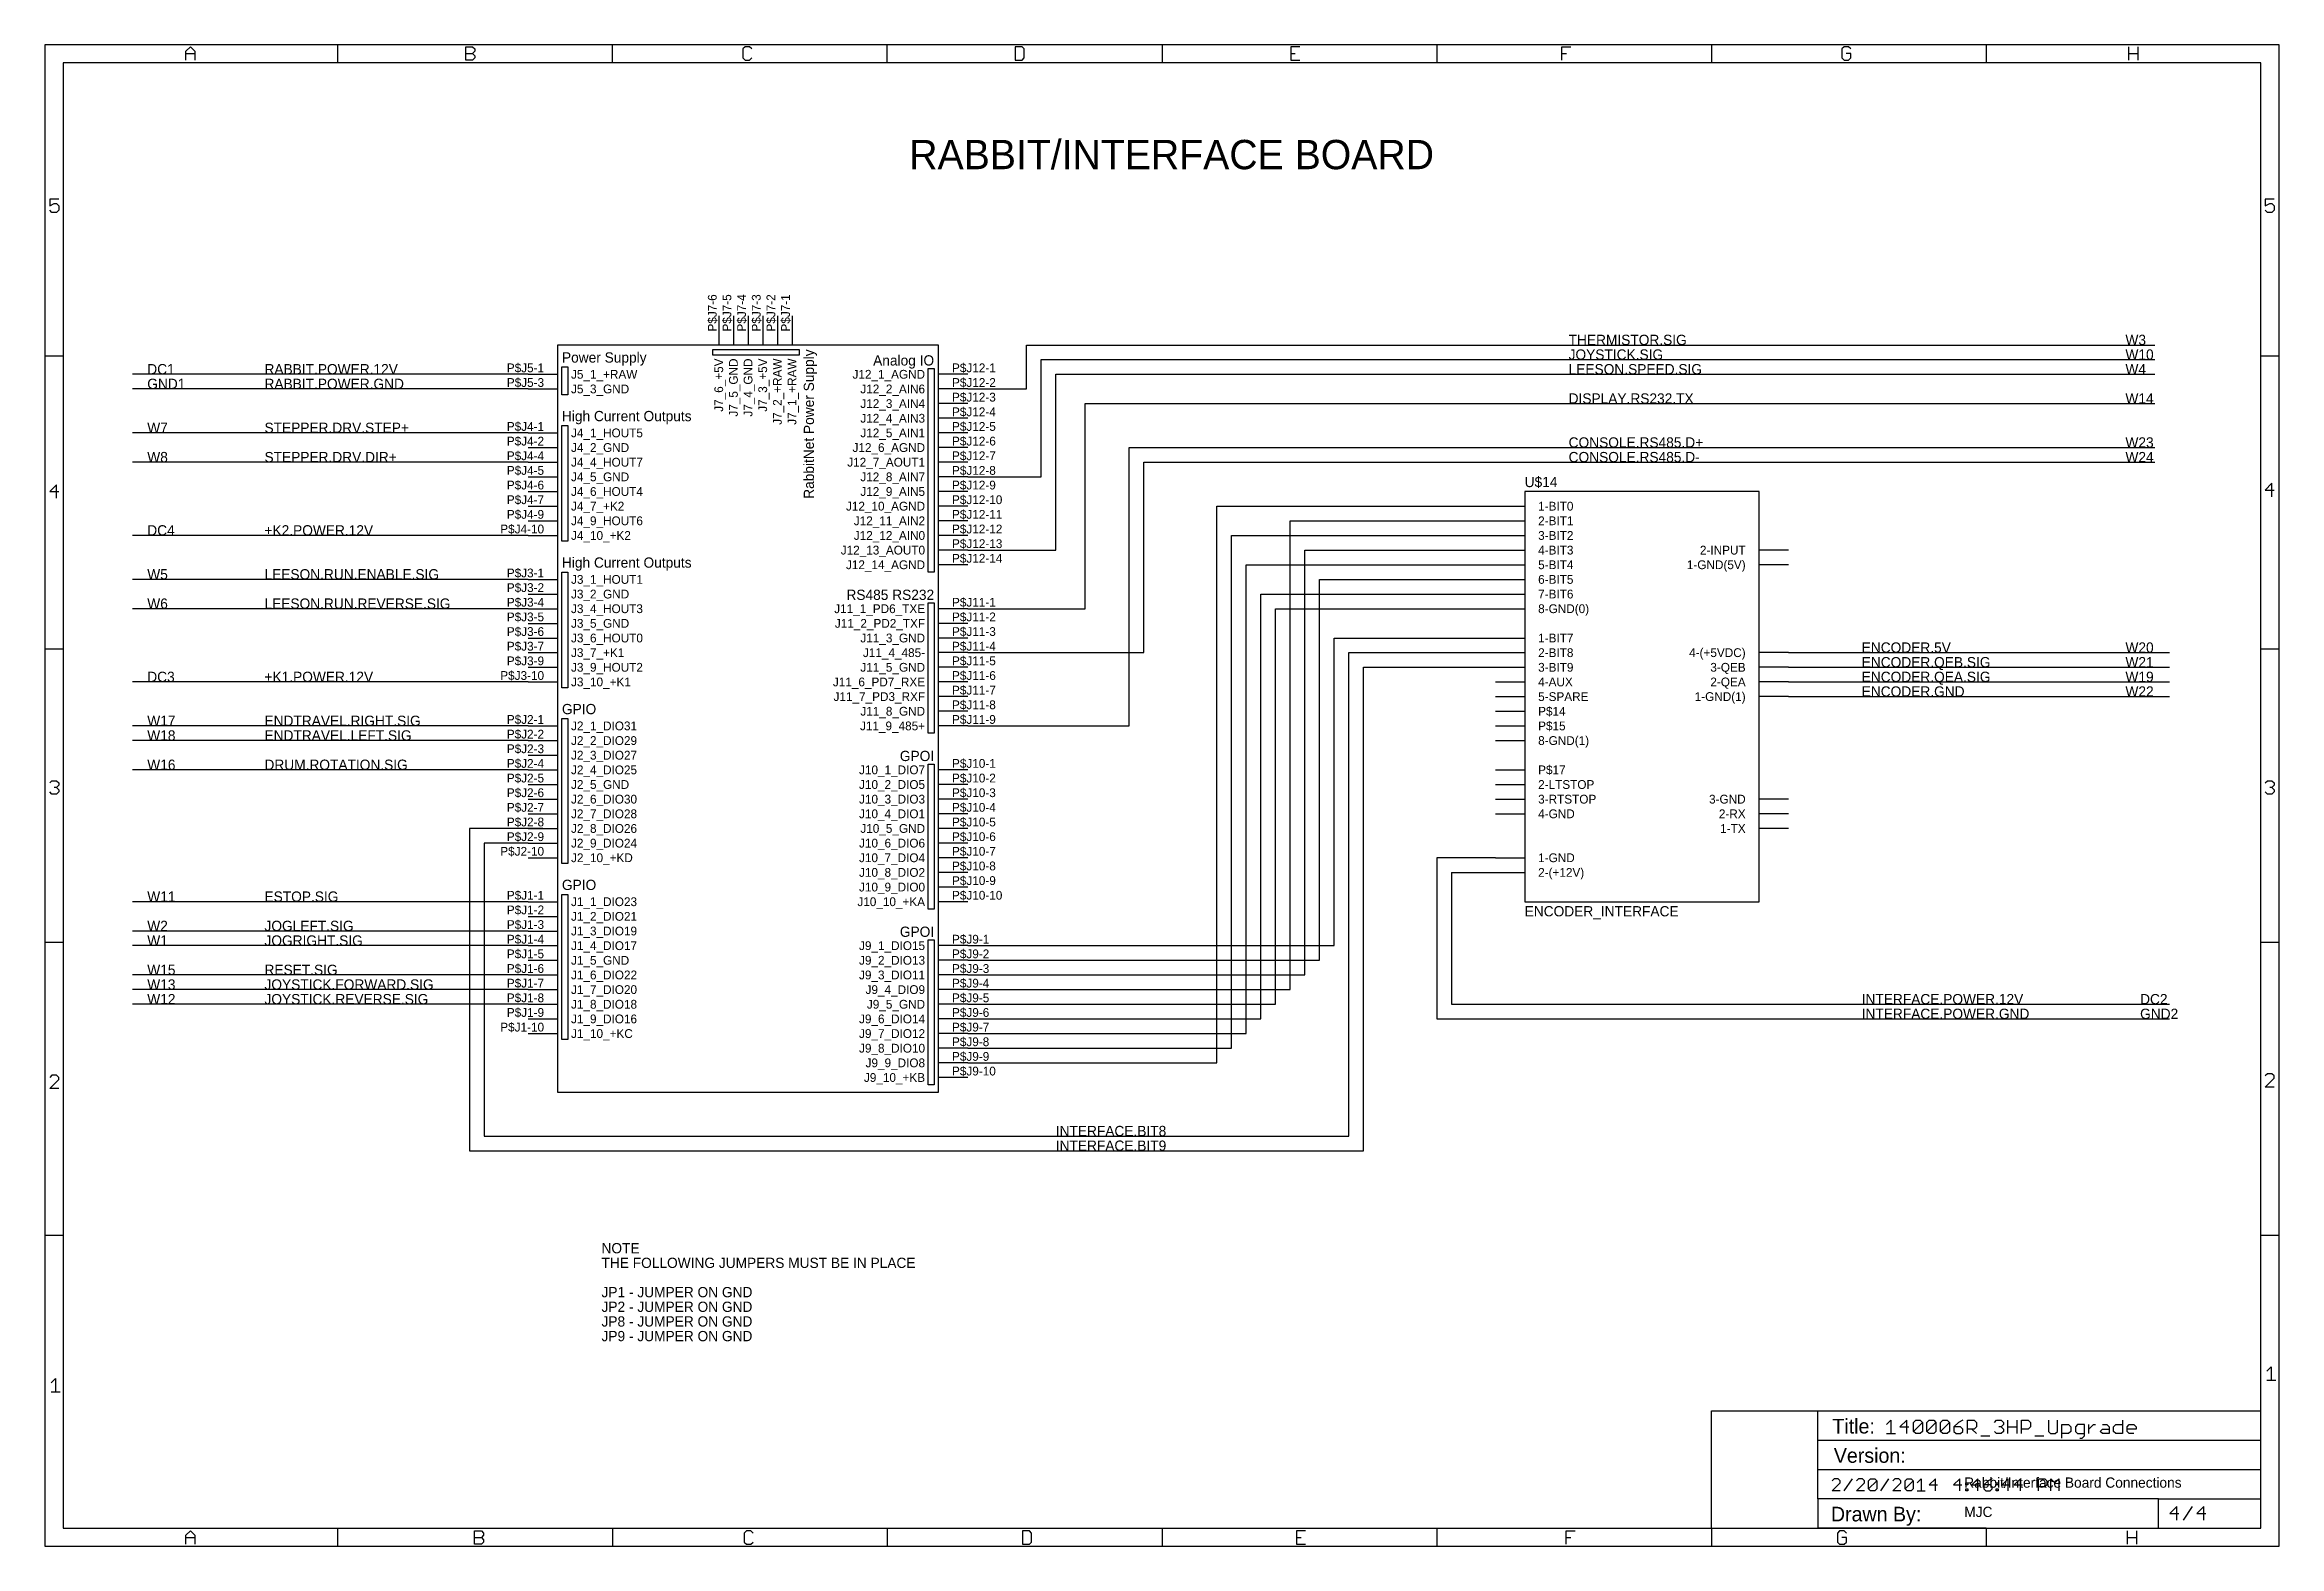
# Model space of a CAD drawing. Extents: x 0 to 387, y 0 to 260.
import ezdxf
from ezdxf.enums import TextEntityAlignment as Align

# ---------------------------------------------------------------- set-up
doc = ezdxf.new("R2010")
doc.units = 0
for name, color, linetype in [('91', 94, 'CONTINUOUS'), ('94', 14, 'CONTINUOUS'), ('95', 251, 'CONTINUOUS')]:
    doc.layers.add(name, color=color, linetype=linetype)

msp = doc.modelspace()

# ---------------------------------------------------------------- linework, layer by layer
at = {"layer": '91'}
for p, q in [((170.18, 200.66), (170.18, 208.28)), ((170.18, 208.28), (365.76, 208.28)), ((172.72, 185.42), (172.72, 205.74)), ((172.72, 205.74), (365.76, 205.74)), ((83.82, 203.2), (15.24, 203.2)), ((175.26, 172.72), (175.26, 203.2)), ((175.26, 203.2), (365.76, 203.2)), ((83.82, 200.66), (15.24, 200.66)), ((160.02, 200.66), (170.18, 200.66)), ((180.34, 162.56), (180.34, 198.12)), ((180.34, 198.12), (365.76, 198.12)), ((83.82, 193.04), (15.24, 193.04)), ((187.96, 142.24), (187.96, 190.5)), ((187.96, 190.5), (365.76, 190.5)), ((83.82, 187.96), (15.24, 187.96)), ((190.5, 154.94), (190.5, 187.96)), ((190.5, 187.96), (365.76, 187.96)), ((160.02, 185.42), (172.72, 185.42)), ((203.2, 83.82), (203.2, 180.34)), ((203.2, 180.34), (251.46, 180.34)), ((83.82, 175.26), (15.24, 175.26)), ((205.74, 86.36), (205.74, 175.26)), ((205.74, 175.26), (251.46, 175.26)), ((215.9, 96.52), (215.9, 177.8)), ((215.9, 177.8), (251.46, 177.8)), ((160.02, 172.72), (175.26, 172.72)), ((218.44, 99.06), (218.44, 172.72)), ((218.44, 172.72), (251.46, 172.72)), ((83.82, 167.64), (15.24, 167.64)), ((208.28, 88.9), (208.28, 170.18)), ((208.28, 170.18), (251.46, 170.18)), ((220.98, 101.6), (220.98, 167.64)), ((220.98, 167.64), (251.46, 167.64)), ((210.82, 91.44), (210.82, 165.1)), ((210.82, 165.1), (251.46, 165.1)), ((83.82, 162.56), (15.24, 162.56)), ((160.02, 162.56), (180.34, 162.56)), ((213.36, 162.56), (251.46, 162.56)), ((213.36, 93.98), (213.36, 162.56)), ((223.52, 157.48), (251.46, 157.48)), ((223.52, 104.14), (223.52, 157.48)), ((160.02, 154.94), (190.5, 154.94)), ((226.06, 71.12), (226.06, 154.94)), ((226.06, 154.94), (251.46, 154.94)), ((228.6, 68.58), (228.6, 152.4)), ((228.6, 152.4), (251.46, 152.4)), ((302.26, 154.94), (368.3, 154.94)), ((302.26, 152.4), (368.3, 152.4)), ((83.82, 149.86), (15.24, 149.86)), ((302.26, 149.86), (368.3, 149.86)), ((302.26, 147.32), (368.3, 147.32)), ((83.82, 142.24), (15.24, 142.24)), ((83.82, 139.7), (15.24, 139.7)), ((160.02, 142.24), (187.96, 142.24)), ((83.82, 134.62), (15.24, 134.62)), ((86.36, 124.46), (73.66, 124.46)), ((73.66, 124.46), (73.66, 68.58)), ((83.82, 121.92), (76.2, 121.92)), ((76.2, 121.92), (76.2, 71.12)), ((251.46, 119.38), (241.3, 119.38)), ((241.3, 119.38), (241.3, 91.44)), ((243.84, 116.84), (251.46, 116.84)), ((243.84, 116.84), (243.84, 93.98)), ((83.82, 111.76), (15.24, 111.76)), ((83.82, 106.68), (15.24, 106.68)), ((83.82, 104.14), (15.24, 104.14)), ((160.02, 104.14), (223.52, 104.14)), ((160.02, 101.6), (220.98, 101.6)), ((83.82, 99.06), (15.24, 99.06)), ((160.02, 99.06), (218.44, 99.06)), ((83.82, 96.52), (15.24, 96.52)), ((83.82, 93.98), (15.24, 93.98)), ((160.02, 96.52), (215.9, 96.52)), ((160.02, 93.98), (213.36, 93.98)), ((243.84, 93.98), (368.3, 93.98)), ((160.02, 91.44), (210.82, 91.44)), ((241.3, 91.44), (368.3, 91.44)), ((160.02, 88.9), (208.28, 88.9)), ((160.02, 86.36), (205.74, 86.36)), ((160.02, 83.82), (203.2, 83.82)), ((76.2, 71.12), (226.06, 71.12)), ((73.66, 68.58), (228.6, 68.58))]:
    msp.add_line(p, q, dxfattribs=at)
at = {"layer": '94'}
for p, q in [((50.8, 260.35), (0, 260.35)), ((0, 260.35), (0, 206.375)), ((24.4856, 259.2168), (25.2652, 259.9964)), ((25.2652, 259.9964), (26.0448, 259.2168)), ((98.425, 260.35), (50.8, 260.35)), ((50.8, 257.175), (50.8, 260.35)), ((72.9996, 257.6576), (72.9996, 259.9964)), ((72.9996, 259.9964), (74.169, 259.9964)), ((74.169, 259.9964), (74.5588, 259.6066)), ((74.5588, 259.6066), (74.5588, 259.2168)), ((146.05, 260.35), (98.425, 260.35)), ((98.425, 257.175), (98.425, 260.35)), ((121.3954, 259.9964), (121.0056, 259.6066)), ((121.0056, 259.6066), (121.0056, 258.0474)), ((122.175, 259.9964), (121.3954, 259.9964)), ((122.5648, 259.6066), (122.175, 259.9964)), ((193.675, 260.35), (146.05, 260.35)), ((146.05, 257.175), (146.05, 260.35)), ((168.2496, 259.9964), (168.2496, 257.6576)), ((169.419, 259.9964), (168.2496, 259.9964)), ((169.8088, 259.6066), (169.419, 259.9964)), ((169.8088, 258.0474), (169.8088, 259.6066)), ((241.3, 260.35), (193.675, 260.35)), ((193.675, 260.35), (193.675, 257.175)), ((217.5608, 259.9964), (216.0016, 259.9964)), ((216.0016, 259.9964), (216.0016, 257.6576)), ((288.925, 260.35), (241.3, 260.35)), ((241.3, 260.35), (241.3, 257.175)), ((262.9916, 257.6576), (262.9916, 259.9964)), ((262.9916, 259.9964), (264.5508, 259.9964)), ((336.55, 260.35), (288.925, 260.35)), ((288.925, 260.35), (288.925, 257.175)), ((311.8954, 259.9964), (311.5056, 259.6066)), ((311.5056, 259.6066), (311.5056, 258.0474)), ((312.675, 259.9964), (311.8954, 259.9964)), ((313.0648, 259.6066), (312.675, 259.9964)), ((387.35, 260.35), (336.55, 260.35)), ((336.55, 260.35), (336.55, 257.175)), ((361.2896, 257.6576), (361.2896, 259.9964)), ((362.8488, 259.9964), (362.8488, 257.6576)), ((387.35, 206.375), (387.35, 260.35)), ((50.8, 257.175), (3.175, 257.175)), ((3.175, 257.175), (3.175, 206.375)), ((24.4856, 257.6576), (24.4856, 259.2168)), ((24.4856, 258.827), (26.0448, 258.827)), ((26.0448, 259.2168), (26.0448, 257.6576)), ((98.425, 257.175), (50.8, 257.175)), ((72.9996, 258.827), (74.169, 258.827)), ((74.169, 257.6576), (72.9996, 257.6576)), ((74.5588, 259.2168), (74.169, 258.827)), ((74.169, 258.827), (74.5588, 258.4372)), ((74.5588, 258.0474), (74.169, 257.6576)), ((74.5588, 258.4372), (74.5588, 258.0474)), ((146.05, 257.175), (98.425, 257.175)), ((121.0056, 258.0474), (121.3954, 257.6576)), ((121.3954, 257.6576), (122.175, 257.6576)), ((122.175, 257.6576), (122.5648, 258.0474)), ((193.675, 257.175), (146.05, 257.175)), ((168.2496, 257.6576), (169.419, 257.6576)), ((169.419, 257.6576), (169.8088, 258.0474)), ((241.3, 257.175), (193.675, 257.175)), ((216.0016, 258.827), (216.7812, 258.827)), ((216.0016, 257.6576), (217.5608, 257.6576)), ((288.925, 257.175), (241.3, 257.175)), ((262.9916, 258.827), (263.7712, 258.827)), ((336.55, 257.175), (288.925, 257.175)), ((311.5056, 258.0474), (311.8954, 257.6576)), ((311.8954, 257.6576), (312.675, 257.6576)), ((313.0648, 258.827), (312.2852, 258.827)), ((312.675, 257.6576), (313.0648, 258.0474)), ((313.0648, 258.0474), (313.0648, 258.827)), ((384.175, 257.175), (336.55, 257.175)), ((361.2896, 258.827), (362.8488, 258.827)), ((384.175, 206.375), (384.175, 257.175)), ((2.4228, 233.5804), (0.8636, 233.5804)), ((0.8636, 233.5804), (0.8636, 232.411)), ((0.8636, 232.411), (1.6432, 232.8008)), ((1.6432, 232.8008), (2.033, 232.8008)), ((2.033, 232.8008), (2.4228, 232.411)), ((2.4228, 232.411), (2.4228, 231.6314)), ((386.4708, 233.5804), (384.9116, 233.5804)), ((384.9116, 233.5804), (384.9116, 232.411)), ((384.9116, 232.411), (385.6912, 232.8008)), ((385.6912, 232.8008), (386.081, 232.8008)), ((386.081, 232.8008), (386.4708, 232.411)), ((386.4708, 232.411), (386.4708, 231.6314)), ((1.2534, 231.2416), (0.8636, 231.6314)), ((2.033, 231.2416), (1.2534, 231.2416)), ((2.4228, 231.6314), (2.033, 231.2416)), ((385.3014, 231.2416), (384.9116, 231.6314)), ((386.081, 231.2416), (385.3014, 231.2416)), ((386.4708, 231.6314), (386.081, 231.2416)), ((116.84, 213.36), (116.84, 208.28)), ((119.38, 213.36), (119.38, 208.28)), ((121.92, 213.36), (121.92, 208.28)), ((124.46, 213.36), (124.46, 208.28)), ((127, 213.36), (127, 208.28)), ((129.54, 213.36), (129.54, 208.28)), ((0, 206.375), (0, 155.575)), ((0, 206.375), (3.175, 206.375)), ((3.175, 206.375), (3.175, 155.575)), ((154.94, 208.28), (88.9, 208.28)), ((88.9, 208.28), (88.9, 78.74)), ((115.824, 206.502), (115.824, 207.518)), ((115.824, 207.518), (130.81, 207.518)), ((130.81, 206.502), (115.824, 206.502)), ((130.81, 207.518), (130.81, 206.502)), ((154.94, 78.74), (154.94, 208.28)), ((384.175, 155.575), (384.175, 206.375)), ((384.175, 206.375), (387.35, 206.375)), ((387.35, 155.575), (387.35, 206.375)), ((83.82, 203.2), (88.9, 203.2)), ((89.662, 204.47), (90.678, 204.47)), ((89.662, 199.644), (89.662, 204.47)), ((90.678, 204.47), (90.678, 199.644)), ((153.162, 168.91), (153.162, 204.216)), ((153.162, 204.216), (154.178, 204.216)), ((154.178, 204.216), (154.178, 168.91)), ((160.02, 203.2), (154.94, 203.2)), ((83.82, 200.66), (88.9, 200.66)), ((90.678, 199.644), (89.662, 199.644)), ((160.02, 200.66), (154.94, 200.66)), ((160.02, 198.12), (154.94, 198.12)), ((89.662, 194.31), (90.678, 194.31)), ((89.662, 174.244), (89.662, 194.31)), ((90.678, 194.31), (90.678, 174.244)), ((160.02, 195.58), (154.94, 195.58)), ((83.82, 193.04), (88.9, 193.04)), ((83.82, 190.5), (88.9, 190.5)), ((160.02, 193.04), (154.94, 193.04)), ((160.02, 190.5), (154.94, 190.5)), ((83.82, 187.96), (88.9, 187.96)), ((160.02, 187.96), (154.94, 187.96)), ((2.033, 184.0504), (0.8636, 182.881)), ((0.8636, 182.881), (2.4228, 182.881)), ((2.033, 181.7116), (2.033, 184.0504)), ((83.82, 185.42), (88.9, 185.42)), ((83.82, 182.88), (88.9, 182.88)), ((160.02, 185.42), (154.94, 185.42)), ((160.02, 182.88), (154.94, 182.88)), ((256.54, 182.88), (256.54, 111.76)), ((297.18, 182.88), (256.54, 182.88)), ((297.18, 111.76), (297.18, 182.88)), ((386.081, 184.3044), (384.9116, 183.135)), ((384.9116, 183.135), (386.4708, 183.135)), ((386.081, 181.9656), (386.081, 184.3044)), ((83.82, 180.34), (88.9, 180.34)), ((160.02, 180.34), (154.94, 180.34)), ((251.46, 180.34), (256.54, 180.34)), ((83.82, 177.8), (88.9, 177.8)), ((83.82, 175.26), (88.9, 175.26)), ((160.02, 177.8), (154.94, 177.8)), ((160.02, 175.26), (154.94, 175.26)), ((251.46, 177.8), (256.54, 177.8)), ((251.46, 175.26), (256.54, 175.26)), ((90.678, 174.244), (89.662, 174.244)), ((160.02, 172.72), (154.94, 172.72)), ((251.46, 172.72), (256.54, 172.72)), ((302.26, 172.72), (297.18, 172.72)), ((83.82, 167.64), (88.9, 167.64)), ((89.662, 168.91), (90.678, 168.91)), ((89.662, 148.844), (89.662, 168.91)), ((90.678, 168.91), (90.678, 148.844)), ((154.178, 168.91), (153.162, 168.91)), ((160.02, 170.18), (154.94, 170.18)), ((251.46, 170.18), (256.54, 170.18)), ((251.46, 167.64), (256.54, 167.64)), ((302.26, 170.18), (297.18, 170.18)), ((83.82, 165.1), (88.9, 165.1)), ((153.162, 140.97), (153.162, 163.576)), ((153.162, 163.576), (154.178, 163.576)), ((154.178, 163.576), (154.178, 140.97)), ((251.46, 165.1), (256.54, 165.1)), ((83.82, 162.56), (88.9, 162.56)), ((83.82, 160.02), (88.9, 160.02)), ((160.02, 162.56), (154.94, 162.56)), ((160.02, 160.02), (154.94, 160.02)), ((251.46, 162.56), (256.54, 162.56)), ((0, 155.575), (0, 104.775)), ((0, 155.575), (3.175, 155.575)), ((3.175, 155.575), (3.175, 104.775)), ((83.82, 157.48), (88.9, 157.48)), ((160.02, 157.48), (154.94, 157.48)), ((251.46, 157.48), (256.54, 157.48)), ((384.175, 104.775), (384.175, 155.575)), ((384.175, 155.575), (387.35, 155.575)), ((387.35, 104.775), (387.35, 155.575)), ((83.82, 154.94), (88.9, 154.94)), ((83.82, 152.4), (88.9, 152.4)), ((160.02, 154.94), (154.94, 154.94)), ((160.02, 152.4), (154.94, 152.4)), ((251.46, 154.94), (256.54, 154.94)), ((251.46, 152.4), (256.54, 152.4)), ((302.26, 154.94), (297.18, 154.94)), ((302.26, 152.4), (297.18, 152.4)), ((83.82, 149.86), (88.9, 149.86)), ((90.678, 148.844), (89.662, 148.844)), ((160.02, 149.86), (154.94, 149.86)), ((160.02, 147.32), (154.94, 147.32)), ((251.46, 149.86), (256.54, 149.86)), ((251.46, 147.32), (256.54, 147.32)), ((302.26, 149.86), (297.18, 149.86)), ((302.26, 147.32), (297.18, 147.32)), ((89.662, 143.51), (90.678, 143.51)), ((89.662, 118.364), (89.662, 143.51)), ((90.678, 143.51), (90.678, 118.364)), ((160.02, 144.78), (154.94, 144.78)), ((251.46, 144.78), (256.54, 144.78)), ((83.82, 142.24), (88.9, 142.24)), ((83.82, 139.7), (88.9, 139.7)), ((154.178, 140.97), (153.162, 140.97)), ((160.02, 142.24), (154.94, 142.24)), ((251.46, 142.24), (256.54, 142.24)), ((251.46, 139.7), (256.54, 139.7)), ((83.82, 137.16), (88.9, 137.16)), ((153.162, 110.49), (153.162, 135.636)), ((153.162, 135.636), (154.178, 135.636)), ((154.178, 135.636), (154.178, 110.49)), ((0.8636, 132.3526), (1.2534, 132.7424)), ((1.2534, 132.7424), (2.033, 132.7424)), ((2.033, 132.7424), (2.4228, 132.3526)), ((2.4228, 131.9628), (2.033, 131.573)), ((2.4228, 132.3526), (2.4228, 131.9628)), ((83.82, 134.62), (88.9, 134.62)), ((83.82, 132.08), (88.9, 132.08)), ((160.02, 134.62), (154.94, 134.62)), ((160.02, 132.08), (154.94, 132.08)), ((251.46, 134.62), (256.54, 134.62)), ((251.46, 132.08), (256.54, 132.08)), ((384.9116, 132.3526), (385.3014, 132.7424)), ((385.3014, 132.7424), (386.081, 132.7424)), ((386.081, 132.7424), (386.4708, 132.3526)), ((386.4708, 131.9628), (386.081, 131.573)), ((386.4708, 132.3526), (386.4708, 131.9628)), ((1.2534, 130.4036), (0.8636, 130.7934)), ((2.033, 130.4036), (1.2534, 130.4036)), ((2.033, 131.573), (1.6432, 131.573)), ((2.033, 131.573), (2.4228, 131.1832)), ((2.4228, 130.7934), (2.033, 130.4036)), ((2.4228, 131.1832), (2.4228, 130.7934)), ((83.82, 129.54), (88.9, 129.54)), ((160.02, 129.54), (154.94, 129.54)), ((251.46, 129.54), (256.54, 129.54)), ((302.26, 129.54), (297.18, 129.54)), ((385.3014, 130.4036), (384.9116, 130.7934)), ((386.081, 130.4036), (385.3014, 130.4036)), ((386.081, 131.573), (385.6912, 131.573)), ((386.081, 131.573), (386.4708, 131.1832)), ((386.4708, 130.7934), (386.081, 130.4036)), ((386.4708, 131.1832), (386.4708, 130.7934)), ((83.82, 127), (88.9, 127)), ((83.82, 124.46), (88.9, 124.46)), ((160.02, 127), (154.94, 127)), ((160.02, 124.46), (154.94, 124.46)), ((251.46, 127), (256.54, 127)), ((302.26, 127), (297.18, 127)), ((302.26, 124.46), (297.18, 124.46)), ((83.82, 121.92), (88.9, 121.92)), ((160.02, 121.92), (154.94, 121.92)), ((83.82, 119.38), (88.9, 119.38)), ((90.678, 118.364), (89.662, 118.364)), ((160.02, 119.38), (154.94, 119.38)), ((160.02, 116.84), (154.94, 116.84)), ((251.46, 119.38), (256.54, 119.38)), ((251.46, 116.84), (256.54, 116.84)), ((89.662, 113.03), (90.678, 113.03)), ((89.662, 87.884), (89.662, 113.03)), ((90.678, 113.03), (90.678, 87.884)), ((160.02, 114.3), (154.94, 114.3)), ((83.82, 111.76), (88.9, 111.76)), ((83.82, 109.22), (88.9, 109.22)), ((154.178, 110.49), (153.162, 110.49)), ((160.02, 111.76), (154.94, 111.76)), ((256.54, 111.76), (297.18, 111.76)), ((0, 104.775), (0, 53.975)), ((0, 104.775), (3.175, 104.775)), ((3.175, 104.775), (3.175, 53.975)), ((83.82, 106.68), (88.9, 106.68)), ((153.162, 80.01), (153.162, 105.156)), ((153.162, 105.156), (154.178, 105.156)), ((154.178, 105.156), (154.178, 80.01)), ((384.175, 53.975), (384.175, 104.775)), ((384.175, 104.775), (387.35, 104.775)), ((387.35, 53.975), (387.35, 104.775)), ((83.82, 104.14), (88.9, 104.14)), ((83.82, 101.6), (88.9, 101.6)), ((160.02, 104.14), (154.94, 104.14)), ((160.02, 101.6), (154.94, 101.6)), ((83.82, 99.06), (88.9, 99.06)), ((160.02, 99.06), (154.94, 99.06)), ((83.82, 96.52), (88.9, 96.52)), ((83.82, 93.98), (88.9, 93.98)), ((160.02, 96.52), (154.94, 96.52)), ((160.02, 93.98), (154.94, 93.98)), ((83.82, 91.44), (88.9, 91.44)), ((160.02, 91.44), (154.94, 91.44)), ((83.82, 88.9), (88.9, 88.9)), ((90.678, 87.884), (89.662, 87.884)), ((160.02, 88.9), (154.94, 88.9)), ((160.02, 86.36), (154.94, 86.36)), ((1.2534, 81.6884), (0.8636, 81.2986)), ((2.033, 81.6884), (1.2534, 81.6884)), ((2.4228, 81.2986), (2.033, 81.6884)), ((160.02, 83.82), (154.94, 83.82)), ((385.3014, 81.9424), (384.9116, 81.5526)), ((386.081, 81.9424), (385.3014, 81.9424)), ((386.4708, 81.5526), (386.081, 81.9424)), ((386.4708, 81.1628), (386.4708, 81.5526)), ((0.8636, 79.3496), (2.4228, 80.9088)), ((2.4228, 79.3496), (0.8636, 79.3496)), ((2.4228, 80.9088), (2.4228, 81.2986)), ((88.9, 78.74), (154.94, 78.74)), ((154.178, 80.01), (153.162, 80.01)), ((160.02, 81.28), (154.94, 81.28)), ((384.9116, 79.6036), (386.4708, 81.1628)), ((386.4708, 79.6036), (384.9116, 79.6036)), ((0, 53.975), (0, 0)), ((0, 53.975), (3.175, 53.975)), ((3.175, 53.975), (3.175, 3.175)), ((384.175, 23.495), (384.175, 53.975)), ((384.175, 53.975), (387.35, 53.975)), ((387.35, 0), (387.35, 53.975)), ((385.1656, 30.3628), (385.9452, 31.1424)), ((385.9452, 31.1424), (385.9452, 28.8036)), ((1.1176, 28.3308), (1.8972, 29.1104)), ((1.8972, 29.1104), (1.8972, 26.7716)), ((385.1656, 28.8036), (386.7248, 28.8036)), ((1.1176, 26.7716), (2.6768, 26.7716)), ((288.925, 3.175), (288.925, 23.495)), ((288.925, 23.495), (307.34, 23.495)), ((307.34, 23.495), (384.175, 23.495)), ((307.34, 18.415), (307.34, 23.495)), ((384.175, 18.415), (384.175, 23.495)), ((319.2526, 21.0918), (320.0322, 21.8714)), ((319.2526, 19.5326), (320.8118, 19.5326)), ((320.0322, 21.8714), (320.0322, 19.5326)), ((322.7608, 21.8714), (321.5914, 20.702)), ((321.5914, 20.702), (323.1506, 20.702)), ((322.7608, 19.5326), (322.7608, 21.8714)), ((323.9302, 21.4816), (324.32, 21.8714)), ((323.9302, 19.9224), (323.9302, 21.4816)), ((323.9302, 19.9224), (325.4894, 21.4816)), ((324.32, 19.5326), (323.9302, 19.9224)), ((324.32, 21.8714), (325.0996, 21.8714)), ((325.0996, 19.5326), (324.32, 19.5326)), ((325.0996, 21.8714), (325.4894, 21.4816)), ((325.4894, 19.9224), (325.0996, 19.5326)), ((325.4894, 21.4816), (325.4894, 19.9224)), ((326.269, 21.4816), (326.6588, 21.8714)), ((326.269, 19.9224), (326.269, 21.4816)), ((326.269, 19.9224), (327.8282, 21.4816)), ((326.6588, 19.5326), (326.269, 19.9224)), ((326.6588, 21.8714), (327.4384, 21.8714)), ((327.4384, 19.5326), (326.6588, 19.5326)), ((327.4384, 21.8714), (327.8282, 21.4816)), ((327.8282, 19.9224), (327.4384, 19.5326)), ((327.8282, 21.4816), (327.8282, 19.9224)), ((328.6078, 21.4816), (328.9976, 21.8714)), ((328.6078, 19.9224), (328.6078, 21.4816)), ((328.6078, 19.9224), (330.167, 21.4816)), ((328.9976, 19.5326), (328.6078, 19.9224)), ((328.9976, 21.8714), (329.7772, 21.8714)), ((329.7772, 19.5326), (328.9976, 19.5326)), ((329.7772, 21.8714), (330.167, 21.4816)), ((330.167, 19.9224), (329.7772, 19.5326)), ((330.167, 21.4816), (330.167, 19.9224)), ((331.7262, 21.4816), (330.9466, 20.702)), ((330.9466, 20.702), (330.9466, 19.9224)), ((332.116, 20.702), (330.9466, 20.702)), ((330.9466, 19.9224), (331.3364, 19.5326)), ((331.3364, 19.5326), (332.116, 19.5326)), ((332.5058, 21.8714), (331.7262, 21.4816)), ((332.5058, 20.3122), (332.116, 20.702)), ((332.116, 19.5326), (332.5058, 19.9224)), ((332.5058, 19.9224), (332.5058, 20.3122)), ((333.2854, 19.5326), (333.2854, 21.8714)), ((333.2854, 21.8714), (334.4548, 21.8714)), ((334.4548, 20.3122), (333.2854, 20.3122)), ((334.065, 20.3122), (334.8446, 19.5326)), ((334.4548, 21.8714), (334.8446, 21.4816)), ((334.8446, 20.702), (334.4548, 20.3122)), ((334.8446, 21.4816), (334.8446, 20.702)), ((337.963, 21.4816), (338.3528, 21.8714)), ((338.3528, 19.5326), (337.963, 19.9224)), ((338.3528, 21.8714), (339.1324, 21.8714)), ((339.1324, 19.5326), (338.3528, 19.5326)), ((339.1324, 20.702), (338.7426, 20.702)), ((339.1324, 21.8714), (339.5222, 21.4816)), ((339.5222, 21.0918), (339.1324, 20.702)), ((339.1324, 20.702), (339.5222, 20.3122)), ((339.5222, 19.9224), (339.1324, 19.5326)), ((339.5222, 21.4816), (339.5222, 21.0918)), ((339.5222, 20.3122), (339.5222, 19.9224)), ((340.3018, 19.5326), (340.3018, 21.8714)), ((340.3018, 20.702), (341.861, 20.702)), ((341.861, 21.8714), (341.861, 19.5326)), ((342.6406, 19.5326), (342.6406, 21.8714)), ((342.6406, 21.8714), (343.81, 21.8714)), ((343.81, 20.3122), (342.6406, 20.3122)), ((343.81, 21.8714), (344.1998, 21.4816)), ((344.1998, 20.702), (343.81, 20.3122)), ((344.1998, 21.4816), (344.1998, 20.702)), ((347.3182, 21.8714), (347.3182, 19.9224)), ((347.3182, 19.9224), (347.708, 19.5326)), ((347.708, 19.5326), (348.4876, 19.5326)), ((348.4876, 19.5326), (348.8774, 19.9224)), ((348.8774, 19.9224), (348.8774, 21.8714)), ((349.657, 18.753), (349.657, 21.0918)), ((349.657, 21.0918), (350.8264, 21.0918)), ((350.8264, 19.5326), (349.657, 19.5326)), ((350.8264, 21.0918), (351.2162, 20.702)), ((351.2162, 19.9224), (350.8264, 19.5326)), ((351.2162, 20.702), (351.2162, 19.9224)), ((352.3856, 21.0918), (351.9958, 20.702)), ((351.9958, 20.702), (351.9958, 19.9224)), ((351.9958, 19.9224), (352.3856, 19.5326)), ((353.555, 21.0918), (352.3856, 21.0918)), ((352.3856, 19.5326), (353.555, 19.5326)), ((353.555, 19.1428), (353.555, 21.0918)), ((354.3346, 19.5326), (354.3346, 21.0918)), ((354.3346, 20.3122), (355.1141, 21.0918)), ((355.1141, 21.0918), (355.504, 21.0918)), ((356.2835, 19.9224), (356.6733, 20.3122)), ((356.6733, 19.5326), (356.2835, 19.9224)), ((356.6733, 21.0918), (357.4529, 21.0918)), ((356.6733, 20.3122), (357.8427, 20.3122)), ((357.8427, 19.5326), (356.6733, 19.5326)), ((357.4529, 21.0918), (357.8427, 20.702)), ((357.8427, 20.702), (357.8427, 19.5326)), ((358.6223, 20.702), (359.0121, 21.0918)), ((358.6223, 19.9224), (358.6223, 20.702)), ((359.0121, 19.5326), (358.6223, 19.9224)), ((359.0121, 21.0918), (360.1815, 21.0918)), ((360.1815, 19.5326), (359.0121, 19.5326)), ((360.1815, 21.8714), (360.1815, 19.5326)), ((360.9611, 20.702), (361.3509, 21.0918)), ((360.9611, 19.9224), (360.9611, 20.702)), ((362.5203, 20.3122), (360.9611, 20.3122)), ((361.3509, 19.5326), (360.9611, 19.9224)), ((361.3509, 21.0918), (362.1305, 21.0918)), ((362.1305, 19.5326), (361.3509, 19.5326)), ((362.1305, 21.0918), (362.5203, 20.702)), ((362.5203, 20.702), (362.5203, 20.3122)), ((307.34, 13.335), (307.34, 18.415)), ((307.34, 18.415), (384.175, 18.415)), ((335.6242, 19.1428), (337.1834, 19.1428)), ((344.9794, 19.1428), (346.5386, 19.1428)), ((352.7754, 18.753), (353.1652, 18.753)), ((353.1652, 18.753), (353.555, 19.1428)), ((384.175, 13.335), (384.175, 18.415)), ((307.34, 8.255), (307.34, 13.335)), ((307.34, 13.335), (384.175, 13.335)), ((310.1936, 11.7239), (309.8419, 11.3722)), ((310.8969, 11.7239), (310.1936, 11.7239)), ((311.2486, 11.3722), (310.8969, 11.7239)), ((311.9468, 9.6139), (313.3535, 11.7239)), ((314.4034, 11.7239), (314.0517, 11.3722)), ((315.1067, 11.7239), (314.4034, 11.7239)), ((315.4584, 11.3722), (315.1067, 11.7239)), ((316.1567, 11.3722), (316.5083, 11.7239)), ((316.5083, 11.7239), (317.2117, 11.7239)), ((317.2117, 11.7239), (317.5633, 11.3722)), ((318.2616, 9.6139), (319.6682, 11.7239)), ((320.7182, 11.7239), (320.3665, 11.3722)), ((321.4215, 11.7239), (320.7182, 11.7239)), ((321.7732, 11.3722), (321.4215, 11.7239)), ((322.4714, 11.3722), (322.8231, 11.7239)), ((322.8231, 11.7239), (323.5264, 11.7239)), ((323.5264, 11.7239), (323.8781, 11.3722)), ((324.5763, 11.0206), (325.2797, 11.7239)), ((325.2797, 11.7239), (325.2797, 9.6139)), ((327.7363, 11.7239), (326.6813, 10.6689)), ((327.7363, 9.6139), (327.7363, 11.7239)), ((331.9461, 11.7239), (330.8911, 10.6689)), ((331.9461, 9.6139), (331.9461, 11.7239)), ((335.1035, 11.7239), (334.0485, 10.6689)), ((335.1035, 9.6139), (335.1035, 11.7239)), ((337.5601, 11.7239), (336.8567, 11.3722)), ((340.3658, 11.7239), (339.3108, 10.6689)), ((340.3658, 9.6139), (340.3658, 11.7239)), ((342.4707, 11.7239), (341.4157, 10.6689)), ((342.4707, 9.6139), (342.4707, 11.7239)), ((345.6255, 9.6139), (345.6255, 11.7239)), ((345.6255, 11.7239), (346.6805, 11.7239)), ((346.6805, 11.7239), (347.0322, 11.3722)), ((347.7304, 9.6139), (347.7304, 11.7239)), ((347.7304, 11.7239), (348.4338, 11.0206)), ((348.4338, 11.0206), (349.1371, 11.7239)), ((349.1371, 11.7239), (349.1371, 9.6139)), ((384.175, 8.255), (384.175, 13.335)), ((366.395, 8.255), (307.34, 8.255)), ((307.34, 8.255), (307.34, 3.175)), ((309.8419, 9.6139), (311.2486, 11.0206)), ((311.2486, 9.6139), (309.8419, 9.6139)), ((311.2486, 11.0206), (311.2486, 11.3722)), ((314.0517, 9.6139), (315.4584, 11.0206)), ((315.4584, 9.6139), (314.0517, 9.6139)), ((315.4584, 11.0206), (315.4584, 11.3722)), ((316.1567, 9.9656), (316.1567, 11.3722)), ((316.1567, 9.9656), (317.5633, 11.3722)), ((316.5083, 9.6139), (316.1567, 9.9656)), ((317.2117, 9.6139), (316.5083, 9.6139)), ((317.5633, 9.9656), (317.2117, 9.6139)), ((317.5633, 11.3722), (317.5633, 9.9656)), ((320.3665, 9.6139), (321.7732, 11.0206)), ((321.7732, 9.6139), (320.3665, 9.6139)), ((321.7732, 11.0206), (321.7732, 11.3722)), ((322.4714, 9.9656), (322.4714, 11.3722)), ((322.4714, 9.9656), (323.8781, 11.3722)), ((322.8231, 9.6139), (322.4714, 9.9656)), ((323.5264, 9.6139), (322.8231, 9.6139)), ((323.8781, 9.9656), (323.5264, 9.6139)), ((323.8781, 11.3722), (323.8781, 9.9656)), ((324.5763, 9.6139), (325.983, 9.6139)), ((326.6813, 10.6689), (328.0879, 10.6689)), ((330.8911, 10.6689), (332.2978, 10.6689)), ((332.996, 11.0206), (333.3477, 11.0206)), ((332.996, 10.6689), (332.996, 11.0206)), ((333.3477, 10.6689), (332.996, 10.6689)), ((332.996, 9.9656), (333.3477, 9.9656)), ((332.996, 9.6139), (332.996, 9.9656)), ((333.3477, 9.6139), (332.996, 9.6139)), ((333.3477, 11.0206), (333.3477, 10.6689)), ((333.3477, 9.9656), (333.3477, 9.6139)), ((334.0485, 10.6689), (335.4551, 10.6689)), ((336.8567, 11.3722), (336.1534, 10.6689)), ((336.1534, 10.6689), (336.1534, 9.9656)), ((337.2084, 10.6689), (336.1534, 10.6689)), ((336.1534, 9.9656), (336.5051, 9.6139)), ((336.5051, 9.6139), (337.2084, 9.6139)), ((337.5601, 10.3172), (337.2084, 10.6689)), ((337.2084, 9.6139), (337.5601, 9.9656)), ((337.5601, 9.9656), (337.5601, 10.3172)), ((338.2583, 11.0206), (338.61, 11.0206)), ((338.2583, 10.6689), (338.2583, 11.0206)), ((338.61, 10.6689), (338.2583, 10.6689)), ((338.2583, 9.9656), (338.61, 9.9656)), ((338.2583, 9.6139), (338.2583, 9.9656)), ((338.61, 9.6139), (338.2583, 9.6139)), ((338.61, 11.0206), (338.61, 10.6689)), ((338.61, 9.9656), (338.61, 9.6139)), ((339.3108, 10.6689), (340.7174, 10.6689)), ((341.4157, 10.6689), (342.8224, 10.6689)), ((346.6805, 10.3172), (345.6255, 10.3172)), ((347.0322, 10.6689), (346.6805, 10.3172)), ((347.0322, 11.3722), (347.0322, 10.6689)), ((366.395, 3.175), (366.395, 8.255)), ((366.395, 8.255), (384.175, 8.255)), ((384.175, 3.175), (384.175, 8.255)), ((369.571, 6.8854), (368.4016, 5.716)), ((368.4016, 5.716), (369.9608, 5.716)), ((369.571, 4.5466), (369.571, 6.8854)), ((370.7404, 4.5466), (372.2996, 6.8854)), ((374.2486, 6.8854), (373.0792, 5.716)), ((373.0792, 5.716), (374.6384, 5.716)), ((374.2486, 4.5466), (374.2486, 6.8854)), ((0, 0), (50.8, 0)), ((3.175, 3.175), (50.8, 3.175)), ((24.4856, 1.9148), (25.2652, 2.6944)), ((24.4856, 0.3556), (24.4856, 1.9148)), ((24.4856, 1.525), (26.0448, 1.525)), ((25.2652, 2.6944), (26.0448, 1.9148)), ((26.0448, 1.9148), (26.0448, 0.3556)), ((50.8, 3.175), (98.425, 3.175)), ((50.8, 0), (50.8, 3.175)), ((50.8, 0), (98.425, 0)), ((74.5236, 0.3556), (74.5236, 2.6944)), ((74.5236, 2.6944), (75.693, 2.6944)), ((74.5236, 1.525), (75.693, 1.525)), ((75.693, 0.3556), (74.5236, 0.3556)), ((75.693, 2.6944), (76.0828, 2.3046)), ((76.0828, 1.9148), (75.693, 1.525)), ((75.693, 1.525), (76.0828, 1.1352)), ((76.0828, 0.7454), (75.693, 0.3556)), ((76.0828, 2.3046), (76.0828, 1.9148)), ((76.0828, 1.1352), (76.0828, 0.7454)), ((98.425, 3.175), (146.05, 3.175)), ((98.425, 3.175), (98.425, 0)), ((98.425, 0), (146.05, 0)), ((121.6494, 2.6944), (121.2596, 2.3046)), ((121.2596, 2.3046), (121.2596, 0.7454)), ((121.2596, 0.7454), (121.6494, 0.3556)), ((122.429, 2.6944), (121.6494, 2.6944)), ((121.6494, 0.3556), (122.429, 0.3556)), ((122.8188, 2.3046), (122.429, 2.6944)), ((122.429, 0.3556), (122.8188, 0.7454)), ((146.05, 3.175), (193.675, 3.175)), ((146.05, 3.175), (146.05, 0)), ((146.05, 0), (193.675, 0)), ((169.5196, 2.6944), (169.5196, 0.3556)), ((170.689, 2.6944), (169.5196, 2.6944)), ((169.5196, 0.3556), (170.689, 0.3556)), ((171.0788, 2.3046), (170.689, 2.6944)), ((170.689, 0.3556), (171.0788, 0.7454)), ((171.0788, 0.7454), (171.0788, 2.3046)), ((193.675, 3.175), (241.3, 3.175)), ((193.675, 3.175), (193.675, 0)), ((193.675, 0), (241.3, 0)), ((218.5768, 2.6944), (217.0176, 2.6944)), ((217.0176, 2.6944), (217.0176, 0.3556)), ((217.0176, 1.525), (217.7972, 1.525)), ((217.0176, 0.3556), (218.5768, 0.3556)), ((241.3, 3.175), (288.925, 3.175)), ((241.3, 3.175), (241.3, 0)), ((241.3, 0), (288.925, 0)), ((263.7536, 0.3556), (263.7536, 2.6944)), ((263.7536, 2.6944), (265.3128, 2.6944)), ((263.7536, 1.525), (264.5332, 1.525)), ((288.925, 3.175), (307.34, 3.175)), ((288.925, 3.175), (288.925, 0)), ((288.925, 0), (336.55, 0)), ((336.55, 3.175), (307.34, 3.175)), ((307.34, 3.175), (366.395, 3.175)), ((311.1334, 2.6944), (310.7436, 2.3046)), ((310.7436, 2.3046), (310.7436, 0.7454)), ((310.7436, 0.7454), (311.1334, 0.3556)), ((311.913, 2.6944), (311.1334, 2.6944)), ((311.1334, 0.3556), (311.913, 0.3556)), ((312.3028, 1.525), (311.5232, 1.525)), ((312.3028, 2.3046), (311.913, 2.6944)), ((311.913, 0.3556), (312.3028, 0.7454)), ((312.3028, 0.7454), (312.3028, 1.525)), ((336.55, 3.175), (336.55, 0)), ((336.55, 0), (387.35, 0)), ((361.0356, 0.3556), (361.0356, 2.6944)), ((361.0356, 1.525), (362.5948, 1.525)), ((362.5948, 2.6944), (362.5948, 0.3556)), ((366.395, 3.175), (384.175, 3.175))]:
    msp.add_line(p, q, dxfattribs=at)

# ---------------------------------------------------------------- texts
for s, height, p in [('RABBIT/INTERFACE BOARD', 5.08, (149.86, 238.76)), ('W3', 1.778, (360.68, 208.28)), ('Power Supply', 1.778, (89.662, 205.232)), ('W10', 1.778, (360.68, 205.74)), ('GND1', 1.778, (17.78, 200.66)), ('DC1', 1.778, (17.78, 203.2)), ('W4', 1.778, (360.68, 203.2)), ('W14', 1.778, (360.68, 198.12)), ('W7', 1.778, (17.78, 193.04)), ('High Current Outputs', 1.778, (89.662, 195.072)), ('W23', 1.778, (360.68, 190.5)), ('W8', 1.778, (17.78, 187.96)), ('W24', 1.778, (360.68, 187.96)), ('U$14', 1.778, (256.54, 183.642)), ('DC4', 1.778, (17.78, 175.26)), ('High Current Outputs', 1.778, (89.662, 169.672)), ('W5', 1.778, (17.78, 167.64)), ('W6', 1.778, (17.78, 162.56)), ('W20', 1.778, (360.68, 154.94)), ('DC3', 1.778, (17.78, 149.86)), ('W21', 1.778, (360.68, 152.4)), ('W19', 1.778, (360.68, 149.86)), ('W22', 1.778, (360.68, 147.32)), ('W17', 1.778, (17.78, 142.24)), ('GPIO', 1.778, (89.662, 144.272)), ('W18', 1.778, (17.78, 139.7)), ('W16', 1.778, (17.78, 134.62)), ('W11', 1.778, (17.78, 111.76)), ('GPIO', 1.778, (89.662, 113.792)), ('W2', 1.778, (17.78, 106.68)), ('ENCODER_INTERFACE', 1.778, (256.54, 109.22)), ('W1', 1.778, (17.78, 104.14)), ('W15', 1.778, (17.78, 99.06)), ('W13', 1.778, (17.78, 96.52)), ('W12', 1.778, (17.78, 93.98)), ('GND2', 1.778, (363.22, 91.44)), ('DC2', 1.778, (363.22, 93.98)), ('NOTE', 1.778, (96.52, 50.8)), ('THE FOLLOWING JUMPERS MUST BE IN PLACE', 1.778, (96.52, 48.26)), ('JP1 - JUMPER ON GND', 1.778, (96.52, 43.18)), ('JP2 - JUMPER ON GND', 1.778, (96.52, 40.64)), ('JP8 - JUMPER ON GND', 1.778, (96.52, 38.1)), ('JP9 - JUMPER ON GND', 1.778, (96.52, 35.56)), ('Title:', 2.54, (309.88, 19.558)), ('Version:', 2.54, (310.134, 14.478)), ('Rabbit/Interface Board Connections', 1.778, (332.74, 10.16)), ('Drawn By:', 2.54, (309.626, 4.318)), ('MJC', 1.778, (332.74, 5.08))]:
    msp.add_text(s, height=height, dxfattribs=at).set_placement(p)
msp.add_text('RabbitNet Power Supply', height=1.778, rotation=90, dxfattribs=at).set_placement((131.572, 207.518), align=Align.TOP_RIGHT)
for s, p in [('Analog IO', (154.178, 206.502)), ('RS485 RS232', (154.178, 165.862)), ('GPOI', (154.178, 137.922)), ('GPOI', (154.178, 107.442))]:
    msp.add_text(s, height=1.778, dxfattribs=at).set_placement(p, align=Align.TOP_RIGHT)
at = {"layer": '95'}
for s, p in [('P$J7-6', (116.4844, 210.6168)), ('P$J7-5', (119.0244, 210.6168)), ('P$J7-4', (121.5644, 210.6168)), ('P$J7-3', (124.1044, 210.6168)), ('P$J7-2', (126.6444, 210.6168)), ('P$J7-1', (129.1844, 210.6168))]:
    msp.add_text(s, height=1.524, rotation=90, dxfattribs=at).set_placement(p)
for s, height, p in [('THERMISTOR.SIG', 1.778, (264.16, 208.28)), ('JOYSTICK.SIG', 1.778, (264.16, 205.74)), ('RABBIT.POWER.12V', 1.778, (38.1, 203.2)), ('RABBIT.POWER.GND', 1.778, (38.1, 200.66)), ('J5_1_+RAW', 1.524, (91.2368, 202.438)), ('J5_3_GND', 1.524, (91.2368, 199.898)), ('P$J12-1', 1.524, (157.2768, 203.5556)), ('P$J12-2', 1.524, (157.2768, 201.0156)), ('LEESON.SPEED.SIG', 1.778, (264.16, 203.2)), ('P$J12-3', 1.524, (157.2768, 198.4756)), ('P$J12-4', 1.524, (157.2768, 195.9356)), ('DISPLAY.RS232.TX', 1.778, (264.16, 198.12)), ('STEPPER.DRV.STEP+', 1.778, (38.1, 193.04)), ('J4_1_HOUT5', 1.524, (91.2368, 192.278)), ('P$J12-5', 1.524, (157.2768, 193.3956)), ('J4_2_GND', 1.524, (91.2368, 189.738)), ('P$J12-6', 1.524, (157.2768, 190.8556)), ('P$J12-7', 1.524, (157.2768, 188.3156)), ('CONSOLE.RS485.D+', 1.778, (264.16, 190.5)), ('STEPPER.DRV.DIR+', 1.778, (38.1, 187.96)), ('J4_4_HOUT7', 1.524, (91.2368, 187.198)), ('J4_5_GND', 1.524, (91.2368, 184.658)), ('P$J12-8', 1.524, (157.2768, 185.7756)), ('CONSOLE.RS485.D-', 1.778, (264.16, 187.96)), ('J4_6_HOUT4', 1.524, (91.2368, 182.118)), ('P$J12-9', 1.524, (157.2768, 183.2356)), ('P$J12-10', 1.524, (157.2768, 180.6956)), ('J4_7_+K2', 1.524, (91.2368, 179.578)), ('J4_9_HOUT6', 1.524, (91.2368, 177.038)), ('P$J12-11', 1.524, (157.2768, 178.1556)), ('2-BIT1', 1.524, (258.8768, 177.038)), ('1-BIT0', 1.524, (258.8768, 179.578)), ('+K2.POWER.12V', 1.778, (38.1, 175.26)), ('J4_10_+K2', 1.524, (91.2368, 174.498)), ('P$J12-12', 1.524, (157.2768, 175.6156)), ('P$J12-13', 1.524, (157.2768, 173.0756)), ('3-BIT2', 1.524, (258.8768, 174.498)), ('P$J12-14', 1.524, (157.2768, 170.5356)), ('4-BIT3', 1.524, (258.8768, 171.958)), ('5-BIT4', 1.524, (258.8768, 169.418)), ('LEESON.RUN.ENABLE.SIG', 1.778, (38.1, 167.64)), ('J3_1_HOUT1', 1.524, (91.2368, 166.878)), ('6-BIT5', 1.524, (258.8768, 166.878)), ('LEESON.RUN.REVERSE.SIG', 1.778, (38.1, 162.56)), ('J3_2_GND', 1.524, (91.2368, 164.338)), ('J3_4_HOUT3', 1.524, (91.2368, 161.798)), ('P$J11-1', 1.524, (157.2768, 162.9156)), ('8-GND(0)', 1.524, (258.8768, 161.798)), ('7-BIT6', 1.524, (258.8768, 164.338)), ('J3_5_GND', 1.524, (91.2368, 159.258)), ('P$J11-2', 1.524, (157.2768, 160.3756)), ('P$J11-3', 1.524, (157.2768, 157.8356)), ('J3_6_HOUT0', 1.524, (91.2368, 156.718)), ('J3_7_+K1', 1.524, (91.2368, 154.178)), ('P$J11-4', 1.524, (157.2768, 155.2956)), ('2-BIT8', 1.524, (258.8768, 154.178)), ('1-BIT7', 1.524, (258.8768, 156.718)), ('ENCODER.5V', 1.778, (314.96, 154.94)), ('+K1.POWER.12V', 1.778, (38.1, 149.86)), ('J3_9_HOUT2', 1.524, (91.2368, 151.638)), ('P$J11-5', 1.524, (157.2768, 152.7556)), ('P$J11-6', 1.524, (157.2768, 150.2156)), ('3-BIT9', 1.524, (258.8768, 151.638)), ('ENCODER.QEB.SIG', 1.778, (314.96, 152.4)), ('ENCODER.QEA.SIG', 1.778, (314.96, 149.86)), ('J3_10_+K1', 1.524, (91.2368, 149.098)), ('P$J11-7', 1.524, (157.2768, 147.6756)), ('4-AUX', 1.524, (258.8768, 149.098)), ('5-SPARE', 1.524, (258.8768, 146.558)), ('ENCODER.GND', 1.778, (314.96, 147.32)), ('ENDTRAVEL.RIGHT.SIG', 1.778, (38.1, 142.24)), ('P$J11-8', 1.524, (157.2768, 145.1356)), ('P$J11-9', 1.524, (157.2768, 142.5956)), ('P$14', 1.524, (258.8768, 144.018)), ('ENDTRAVEL.LEFT.SIG', 1.778, (38.1, 139.7)), ('J2_1_DIO31', 1.524, (91.2368, 141.478)), ('J2_2_DIO29', 1.524, (91.2368, 138.938)), ('8-GND(1)', 1.524, (258.8768, 138.938)), ('P$15', 1.524, (258.8768, 141.478)), ('DRUM.ROTATION.SIG', 1.778, (38.1, 134.62)), ('J2_3_DIO27', 1.524, (91.2368, 136.398)), ('P$J10-1', 1.524, (157.2768, 134.9756)), ('J2_4_DIO25', 1.524, (91.2368, 133.858)), ('J2_5_GND', 1.524, (91.2368, 131.318)), ('P$J10-2', 1.524, (157.2768, 132.4356)), ('2-LTSTOP', 1.524, (258.8768, 131.318)), ('P$17', 1.524, (258.8768, 133.858)), ('J2_6_DIO30', 1.524, (91.2368, 128.778)), ('P$J10-3', 1.524, (157.2768, 129.8956)), ('P$J10-4', 1.524, (157.2768, 127.3556)), ('3-RTSTOP', 1.524, (258.8768, 128.778)), ('J2_7_DIO28', 1.524, (91.2368, 126.238)), ('J2_8_DIO26', 1.524, (91.2368, 123.698)), ('P$J10-5', 1.524, (157.2768, 124.8156)), ('4-GND', 1.524, (258.8768, 126.238)), ('J2_9_DIO24', 1.524, (91.2368, 121.158)), ('J2_10_+KD', 1.524, (91.2368, 118.618)), ('P$J10-6', 1.524, (157.2768, 122.2756)), ('P$J10-7', 1.524, (157.2768, 119.7356)), ('1-GND', 1.524, (258.8768, 118.618)), ('P$J10-8', 1.524, (157.2768, 117.1956)), ('P$J10-9', 1.524, (157.2768, 114.6556)), ('2-(+12V)', 1.524, (258.8768, 116.078)), ('ESTOP.SIG', 1.778, (38.1, 111.76)), ('J1_1_DIO23', 1.524, (91.2368, 110.998)), ('P$J10-10', 1.524, (157.2768, 112.1156)), ('JOGLEFT.SIG', 1.778, (38.1, 106.68)), ('J1_2_DIO21', 1.524, (91.2368, 108.458)), ('JOGRIGHT.SIG', 1.778, (38.1, 104.14)), ('J1_3_DIO19', 1.524, (91.2368, 105.918)), ('J1_4_DIO17', 1.524, (91.2368, 103.378)), ('P$J9-1', 1.524, (157.2768, 104.4956)), ('RESET.SIG', 1.778, (38.1, 99.06)), ('J1_5_GND', 1.524, (91.2368, 100.838)), ('P$J9-2', 1.524, (157.2768, 101.9556)), ('P$J9-3', 1.524, (157.2768, 99.4156)), ('JOYSTICK.FORWARD.SIG', 1.778, (38.1, 96.52)), ('J1_6_DIO22', 1.524, (91.2368, 98.298)), ('J1_7_DIO20', 1.524, (91.2368, 95.758)), ('P$J9-4', 1.524, (157.2768, 96.8756)), ('JOYSTICK.REVERSE.SIG', 1.778, (38.1, 93.98)), ('J1_8_DIO18', 1.524, (91.2368, 93.218)), ('P$J9-5', 1.524, (157.2768, 94.3356)), ('P$J9-6', 1.524, (157.2768, 91.7956)), ('INTERFACE.POWER.12V', 1.778, (314.96, 93.98)), ('INTERFACE.POWER.GND', 1.778, (314.96, 91.44)), ('J1_9_DIO16', 1.524, (91.2368, 90.678)), ('J1_10_+KC', 1.524, (91.2368, 88.138)), ('P$J9-7', 1.524, (157.2768, 89.2556)), ('P$J9-8', 1.524, (157.2768, 86.7156)), ('P$J9-9', 1.524, (157.2768, 84.1756)), ('P$J9-10', 1.524, (157.2768, 81.6356)), ('INTERFACE.BIT8', 1.778, (175.26, 71.12)), ('INTERFACE.BIT9', 1.778, (175.26, 68.58))]:
    msp.add_text(s, height=height, dxfattribs=at).set_placement(p)
for s, p in [('J7_6_+5V', (116.078, 205.9432)), ('J7_5_GND', (118.618, 205.9432)), ('J7_4_GND', (121.158, 205.9432)), ('J7_3_+5V', (123.698, 205.9432)), ('J7_2_+RAW', (126.238, 205.9432)), ('J7_1_+RAW', (128.778, 205.9432))]:
    msp.add_text(s, height=1.524, rotation=90, dxfattribs=at).set_placement(p, align=Align.TOP_RIGHT)
for s, p in [('P$J5-1', (86.5632, 203.5556)), ('P$J5-3', (86.5632, 201.0156)), ('P$J4-1', (86.5632, 193.3956)), ('P$J4-2', (86.5632, 190.8556)), ('P$J4-4', (86.5632, 188.3156)), ('P$J4-5', (86.5632, 185.7756)), ('P$J4-6', (86.5632, 183.2356)), ('P$J4-7', (86.5632, 180.6956)), ('P$J4-9', (86.5632, 178.1556)), ('P$J4-10', (86.5632, 175.6156)), ('P$J3-1', (86.5632, 167.9956)), ('P$J3-2', (86.5632, 165.4556)), ('P$J3-4', (86.5632, 162.9156)), ('P$J3-5', (86.5632, 160.3756)), ('P$J3-6', (86.5632, 157.8356)), ('P$J3-7', (86.5632, 155.2956)), ('P$J3-10', (86.5632, 150.2156)), ('P$J3-9', (86.5632, 152.7556)), ('P$J2-1', (86.5632, 142.5956)), ('P$J2-2', (86.5632, 140.0556)), ('P$J2-3', (86.5632, 137.5156)), ('P$J2-4', (86.5632, 134.9756)), ('P$J2-5', (86.5632, 132.4356)), ('P$J2-6', (86.5632, 129.8956)), ('P$J2-7', (86.5632, 127.3556)), ('P$J2-8', (86.5632, 124.8156)), ('P$J2-10', (86.5632, 119.7356)), ('P$J2-9', (86.5632, 122.2756)), ('P$J1-1', (86.5632, 112.1156)), ('P$J1-2', (86.5632, 109.5756)), ('P$J1-3', (86.5632, 107.0356)), ('P$J1-4', (86.5632, 104.4956)), ('P$J1-5', (86.5632, 101.9556)), ('P$J1-6', (86.5632, 99.4156)), ('P$J1-7', (86.5632, 96.8756)), ('P$J1-8', (86.5632, 94.3356)), ('P$J1-9', (86.5632, 91.7956)), ('P$J1-10', (86.5632, 89.2556))]:
    msp.add_text(s, height=1.524, dxfattribs=at).set_placement(p, align=Align.RIGHT)
for s, p in [('J12_1_AGND', (152.6032, 203.962)), ('J12_2_AIN6', (152.6032, 201.422)), ('J12_3_AIN4', (152.6032, 198.882)), ('J12_4_AIN3', (152.6032, 196.342)), ('J12_5_AIN1', (152.6032, 193.802)), ('J12_6_AGND', (152.6032, 191.262)), ('J12_7_AOUT1', (152.6032, 188.722)), ('J12_8_AIN7', (152.6032, 186.182)), ('J12_9_AIN5', (152.6032, 183.642)), ('J12_10_AGND', (152.6032, 181.102)), ('J12_11_AIN2', (152.6032, 178.562)), ('J12_12_AIN0', (152.6032, 176.022)), ('J12_13_AOUT0', (152.6032, 173.482)), ('J12_14_AGND', (152.6032, 170.942)), ('1-GND(5V)', (294.8432, 170.942)), ('2-INPUT', (294.8432, 173.482)), ('J11_1_PD6_TXE', (152.6032, 163.322)), ('J11_2_PD2_TXF', (152.6032, 160.782)), ('J11_3_GND', (152.6032, 158.242)), ('J11_4_485-', (152.6032, 155.702)), ('4-(+5VDC)', (294.8432, 155.702)), ('J11_5_GND', (152.6032, 153.162)), ('3-QEB', (294.8432, 153.162)), ('J11_6_PD7_RXE', (152.6032, 150.622)), ('J11_7_PD3_RXF', (152.6032, 148.082)), ('1-GND(1)', (294.8432, 148.082)), ('2-QEA', (294.8432, 150.622)), ('J11_8_GND', (152.6032, 145.542)), ('J11_9_485+', (152.6032, 143.002)), ('J10_1_DIO7', (152.6032, 135.382)), ('J10_2_DIO5', (152.6032, 132.842)), ('J10_3_DIO3', (152.6032, 130.302)), ('3-GND', (294.8432, 130.302)), ('J10_4_DIO1', (152.6032, 127.762)), ('J10_5_GND', (152.6032, 125.222)), ('2-RX', (294.8432, 127.762)), ('1-TX', (294.8432, 125.222)), ('J10_6_DIO6', (152.6032, 122.682)), ('J10_7_DIO4', (152.6032, 120.142)), ('J10_8_DIO2', (152.6032, 117.602)), ('J10_10_+KA', (152.6032, 112.522)), ('J10_9_DIO0', (152.6032, 115.062)), ('J9_1_DIO15', (152.6032, 104.902)), ('J9_2_DIO13', (152.6032, 102.362)), ('J9_3_DIO11', (152.6032, 99.822)), ('J9_4_DIO9', (152.6032, 97.282)), ('J9_5_GND', (152.6032, 94.742)), ('J9_6_DIO14', (152.6032, 92.202)), ('J9_7_DIO12', (152.6032, 89.662)), ('J9_8_DIO10', (152.6032, 87.122)), ('J9_10_+KB', (152.6032, 82.042)), ('J9_9_DIO8', (152.6032, 84.582))]:
    msp.add_text(s, height=1.524, dxfattribs=at).set_placement(p, align=Align.TOP_RIGHT)

doc.saveas('drawing.dxf')
